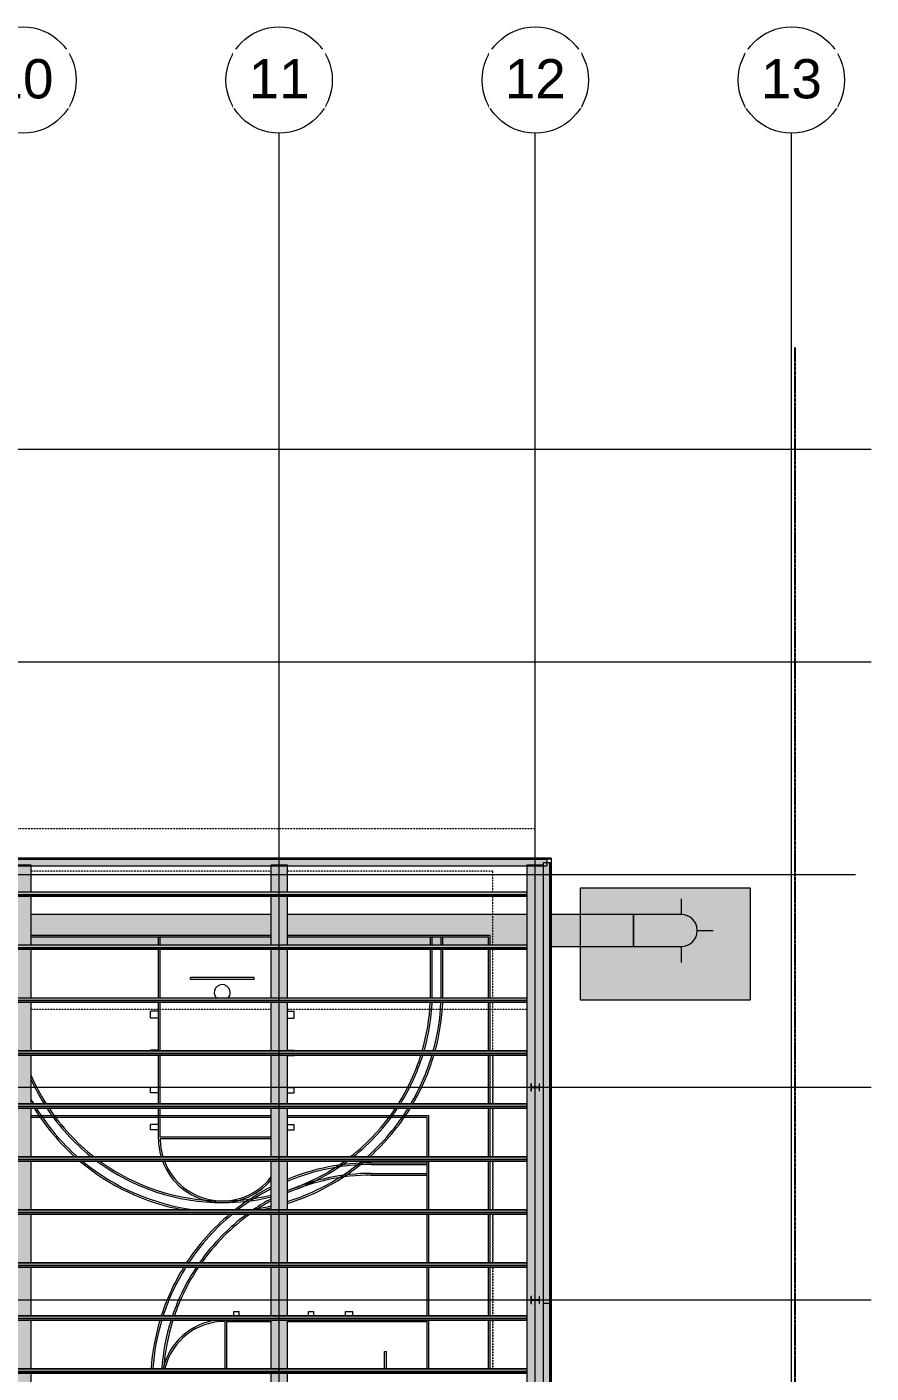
# Model space of a CAD drawing. Header units: inches. Extents: x 22011 to 32682, y -23296 to -20170.
# Drawn here: x 25402 to 26354, y -21712 to -20193 of the extents above; entities that cross this region are included whole.
import ezdxf

# ---------------------------------------------------------------- set-up
doc = ezdxf.new("R2010")
doc.units = ezdxf.units.IN
doc.header["$MEASUREMENT"] = 0
for name, pattern in [('Dash 1_16_', [0.125, 0.0625, -0.0625]), ('Grid Line 1_2_', [0.875, 0.5, -0.125, 0.125, -0.125]), ('Hidden', [0.28125, 0.1875, -0.09375])]:
    doc.linetypes.add(name, pattern=pattern)
for name, color, linetype, lineweight in [('A-DETL', 90, 'Continuous', 9), ('A-PROP-SBCK', 71, 'Hidden', 25), ('A-ROOF', 132, 'Continuous', 9), ('A-WALL', 113, 'Continuous', 9), ('C-TOPO', 7, 'Continuous', 9), ('M-EQPM', 50, 'Continuous', 9), ('M-HVAC-DUCT', 70, 'Continuous', 9), ('M-HVAC-DUCT-ANNO', 70, 'Continuous', 9), ('M-HVAC-DUCT-CNTR', 70, 'Continuous', 9), ('S-BEAM', 12, 'Continuous', 9), ('S-COLS', 52, 'Continuous', 9), ('S-GRID', 1, 'Continuous', 9), ('S-GRID-IDEN', 1, 'Continuous', 9)]:
    doc.layers.add(name, color=color, linetype=linetype, lineweight=lineweight)
doc.styles.add('Arial', font='arial.ttf', dxfattribs={"height": 44.258982})

# ---------------------------------------------------------------- blocks, each defined once
blk = doc.blocks.new('Mechanical Equipment 2 - Mechanical Equipment 1-405507-Roof Plan')
at = {"layer": 'M-EQPM'}
blk.add_hatch(color=256, dxfattribs=at).paths.add_polyline_path([(26097.9, -22314.1), (26218.3, -22314.1), (26218.3, -22188.1), (26026.2, -22188.1), (26026.2, -22314.1), (26031.4, -22314.1)], flags=0)
for p, q in [((26218.3, -22188.1), (26026.2, -22188.1)), ((26026.2, -22188.1), (26026.2, -22314.1)), ((26218.3, -22314.1), (26218.3, -22188.1)), ((26026.2, -22314.1), (26218.3, -22314.1))]:
    blk.add_line(p, q, dxfattribs=at)
blk = doc.blocks.new('Girt_Z - 8_D-559302-Roof Plan')
at = {"layer": 'S-BEAM'}
blk.add_hatch(color=256, dxfattribs=at).paths.add_polyline_path([(25992.4, -22339.1), (25992.5, -22339.1), (25992.4, -22336.9)], flags=0)
blk.add_line((25992.5, -22339.1), (25992.5, -21143.6), dxfattribs=at)
blk = doc.blocks.new('Girt_Z - 10_D-559340-Roof Plan')
at = {"layer": 'S-BEAM'}
for points in [[(25964.9, -21169.7), (25965.9, -21169.7), (25965.9, -21169.2), (22796.4, -21169.2), (22796.4, -21169.7), (25898.4, -21169.7)], [(25964.9, -21172.1), (25965.9, -21172.1), (25965.9, -21169.7), (22796.4, -21169.7), (22796.4, -21172.1), (25898.4, -21172.1)], [(25965.9, -21172.3), (25965.9, -21172.1), (22796.4, -21172.2), (22796.4, -21172.3), (25964.9, -21172.3)], [(25965.9, -21173.8), (25965.9, -21172.3), (22796.4, -21172.3), (22796.4, -21173.8), (25964.9, -21173.8)], [(25964.9, -21174.3), (25965.9, -21174.3), (25965.9, -21173.8), (22796.4, -21173.8), (22796.4, -21174.3), (25898.4, -21174.3)], [(25965.9, -21174.4), (25965.9, -21174.3), (25964.9, -21174.4)]]:
    blk.add_hatch(color=256, dxfattribs=at).paths.add_polyline_path(points, flags=0)
for p, q in [((22796.4, -21169.2), (25965.9, -21169.2)), ((25965.9, -21169.7), (22796.4, -21169.7)), ((22796.4, -21172.3), (25965.9, -21172.3)), ((22796.4, -21173.8), (25965.9, -21173.8)), ((22796.4, -21174.3), (25965.9, -21174.3)), ((22796.4, -21174.4), (25965.9, -21174.4)), ((25965.9, -21169.2), (25965.9, -21169.7)), ((25965.9, -21169.7), (25965.9, -21172.1)), ((25965.9, -21172.1), (25965.9, -21172.3)), ((25965.9, -21172.2), (25965.9, -21173.8)), ((25965.9, -21173.8), (25965.9, -21174.3)), ((25965.9, -21174.3), (25965.9, -21174.4))]:
    blk.add_line(p, q, dxfattribs=at)
blk = doc.blocks.new('Girt_Z - 10_D-V40-Roof Plan')
at = {"layer": 'S-BEAM'}
for points in [[(25964.9, -21229.5), (25965.9, -21229.5), (25965.9, -21229), (22796.4, -21229), (22796.4, -21229.5), (25898.4, -21229.5)], [(25964.9, -21231.9), (25965.9, -21231.9), (25965.9, -21229.5), (22796.4, -21229.5), (22796.4, -21231.9), (25898.4, -21231.9)], [(25965.9, -21232.1), (25965.9, -21231.9), (22796.4, -21232), (22796.4, -21232.1), (25964.9, -21232.1)], [(25965.9, -21233.6), (25965.9, -21232.1), (22796.4, -21232.1), (22796.4, -21233.6), (25964.9, -21233.6)], [(25964.9, -21234.1), (25965.9, -21234.1), (25965.9, -21233.6), (22796.4, -21233.6), (22796.4, -21234.1), (25898.4, -21234.1)], [(25965.9, -21234.2), (25965.9, -21234.1), (25964.9, -21234.2)]]:
    blk.add_hatch(color=256, dxfattribs=at).paths.add_polyline_path(points, flags=0)
for p, q in [((22796.4, -21229), (25965.9, -21229)), ((25965.9, -21229.5), (22796.4, -21229.5)), ((22796.4, -21232.1), (25965.9, -21232.1)), ((22796.4, -21233.6), (25965.9, -21233.6)), ((22796.4, -21234.1), (25965.9, -21234.1)), ((22796.4, -21234.2), (25965.9, -21234.2)), ((25965.9, -21229), (25965.9, -21229.5)), ((25965.9, -21229.5), (25965.9, -21231.9)), ((25965.9, -21231.9), (25965.9, -21232)), ((25965.9, -21232), (25965.9, -21232.1)), ((25965.9, -21232), (25965.9, -21233.6)), ((25965.9, -21233.6), (25965.9, -21234.1)), ((25965.9, -21234.1), (25965.9, -21234.2))]:
    blk.add_line(p, q, dxfattribs=at)
blk = doc.blocks.new('Girt_Z - 10_D-V41-Roof Plan')
at = {"layer": 'S-BEAM'}
for points in [[(25964.9, -21289.3), (25965.9, -21289.3), (25965.9, -21288.8), (22796.4, -21288.8), (22796.4, -21289.3), (25831.9, -21289.3)], [(25964.9, -21291.7), (25965.9, -21291.7), (25965.9, -21289.3), (22796.4, -21289.3), (22796.4, -21291.7), (25831.9, -21291.7)], [(25965.9, -21291.8), (25965.9, -21291.7), (22796.4, -21291.8), (22796.4, -21291.8), (25964.9, -21291.8)], [(25965.9, -21293.4), (25965.9, -21291.8), (22796.4, -21291.8), (22796.4, -21293.4), (25964.9, -21293.4)], [(25964.9, -21293.9), (25965.9, -21293.9), (25965.9, -21293.4), (22796.4, -21293.4), (22796.4, -21293.9), (25831.9, -21293.9)], [(25965.9, -21294), (25965.9, -21293.9), (25964.9, -21294)]]:
    blk.add_hatch(color=256, dxfattribs=at).paths.add_polyline_path(points, flags=0)
for p, q in [((22796.4, -21288.8), (25965.9, -21288.8)), ((25965.9, -21289.3), (22796.4, -21289.3)), ((22796.4, -21291.8), (25965.9, -21291.8)), ((22796.4, -21293.4), (25965.9, -21293.4)), ((22796.4, -21293.9), (25965.9, -21293.9)), ((22796.4, -21294), (25965.9, -21294)), ((25965.9, -21288.8), (25965.9, -21289.3)), ((25965.9, -21289.3), (25965.9, -21291.7)), ((25965.9, -21291.7), (25965.9, -21291.8)), ((25965.9, -21291.8), (25965.9, -21291.8)), ((25965.9, -21291.8), (25965.9, -21291.8)), ((25965.9, -21291.8), (25965.9, -21293.4)), ((25965.9, -21293.4), (25965.9, -21293.9)), ((25965.9, -21293.9), (25965.9, -21294))]:
    blk.add_line(p, q, dxfattribs=at)
blk = doc.blocks.new('Girt_Z - 10_D-V42-Roof Plan')
at = {"layer": 'S-BEAM'}
for points in [[(25964.9, -21349.1), (25965.9, -21349.1), (25965.9, -21348.6), (22796.4, -21348.6), (22796.4, -21349.1), (25831.9, -21349.1)], [(25964.9, -21351.5), (25965.9, -21351.5), (25965.9, -21349.1), (22796.4, -21349.1), (22796.4, -21351.5), (25831.9, -21351.5)], [(25965.9, -21351.6), (25965.9, -21351.5), (22796.4, -21351.6), (22796.4, -21351.6), (25964.9, -21351.6)], [(25965.9, -21353.2), (25965.9, -21351.6), (22796.4, -21351.6), (22796.4, -21353.2), (25964.9, -21353.2)], [(25964.9, -21353.7), (25965.9, -21353.7), (25965.9, -21353.2), (22796.4, -21353.2), (22796.4, -21353.7), (25831.9, -21353.7)], [(25965.9, -21353.8), (25965.9, -21353.7), (25964.9, -21353.8)]]:
    blk.add_hatch(color=256, dxfattribs=at).paths.add_polyline_path(points, flags=0)
for p, q in [((22796.4, -21348.6), (25965.9, -21348.6)), ((25965.9, -21349.1), (22796.4, -21349.1)), ((22796.4, -21351.6), (25965.9, -21351.6)), ((22796.4, -21353.2), (25965.9, -21353.2)), ((22796.4, -21353.7), (25965.9, -21353.7)), ((22796.4, -21353.8), (25965.9, -21353.8)), ((25965.9, -21348.6), (25965.9, -21349.1)), ((25965.9, -21349.1), (25965.9, -21351.5)), ((25965.9, -21351.5), (25965.9, -21351.6)), ((25965.9, -21351.6), (25965.9, -21353.2)), ((25965.9, -21353.2), (25965.9, -21353.7)), ((25965.9, -21353.7), (25965.9, -21353.8))]:
    blk.add_line(p, q, dxfattribs=at)
blk = doc.blocks.new('Girt_Z - 10_D-V43-Roof Plan')
at = {"layer": 'S-BEAM'}
for points in [[(25964.9, -21408.9), (25965.9, -21408.9), (25965.9, -21408.4), (22796.4, -21408.4), (22796.4, -21408.9), (25831.9, -21408.9)], [(25964.9, -21411.3), (25965.9, -21411.3), (25965.9, -21408.9), (22796.4, -21408.9), (22796.4, -21411.3), (25831.9, -21411.3)], [(25965.9, -21411.4), (25965.9, -21411.3), (22796.4, -21411.4), (22796.4, -21411.4), (25964.9, -21411.4)], [(25965.9, -21413), (25965.9, -21411.4), (22796.4, -21411.4), (22796.4, -21413), (25964.9, -21413)], [(25964.9, -21413.5), (25965.9, -21413.5), (25965.9, -21413), (22796.4, -21413), (22796.4, -21413.5), (25831.9, -21413.5)], [(25965.9, -21413.6), (25965.9, -21413.5), (25964.9, -21413.6)]]:
    blk.add_hatch(color=256, dxfattribs=at).paths.add_polyline_path(points, flags=0)
for p, q in [((22796.4, -21408.4), (25965.9, -21408.4)), ((25965.9, -21408.9), (22796.4, -21408.9)), ((22796.4, -21411.4), (25965.9, -21411.4)), ((22796.4, -21413), (25965.9, -21413)), ((22796.4, -21413.5), (25965.9, -21413.5)), ((22796.4, -21413.6), (25965.9, -21413.6)), ((25965.9, -21408.4), (25965.9, -21408.9)), ((25965.9, -21408.9), (25965.9, -21411.3)), ((25965.9, -21411.3), (25965.9, -21411.4)), ((25965.9, -21411.4), (25965.9, -21411.4)), ((25965.9, -21411.4), (25965.9, -21413)), ((25965.9, -21413), (25965.9, -21413.5)), ((25965.9, -21413.5), (25965.9, -21413.6))]:
    blk.add_line(p, q, dxfattribs=at)
blk = doc.blocks.new('Girt_Z - 10_D-V44-Roof Plan')
at = {"layer": 'S-BEAM'}
for points in [[(25964.9, -21468.7), (25965.9, -21468.7), (25965.9, -21468.2), (22796.4, -21468.2), (22796.4, -21468.7), (25831.9, -21468.7)], [(25964.9, -21471.1), (25965.9, -21471.1), (25965.9, -21468.7), (22796.4, -21468.7), (22796.4, -21471.1), (25831.9, -21471.1)], [(25965.9, -21471.2), (25965.9, -21471.1), (22796.4, -21471.1), (22796.4, -21471.2), (25964.9, -21471.2)], [(25965.9, -21472.8), (25965.9, -21471.2), (22796.4, -21471.2), (22796.4, -21472.8), (25964.9, -21472.8)], [(25964.9, -21473.3), (25965.9, -21473.3), (25965.9, -21472.8), (22796.4, -21472.8), (22796.4, -21473.3), (25831.9, -21473.3)], [(25965.9, -21473.4), (25965.9, -21473.3), (25964.9, -21473.4)]]:
    blk.add_hatch(color=256, dxfattribs=at).paths.add_polyline_path(points, flags=0)
for p, q in [((22796.4, -21468.2), (25965.9, -21468.2)), ((25965.9, -21468.7), (22796.4, -21468.7)), ((22796.4, -21471.2), (25965.9, -21471.2)), ((22796.4, -21472.8), (25965.9, -21472.8)), ((22796.4, -21473.3), (25965.9, -21473.3)), ((22796.4, -21473.4), (25965.9, -21473.4)), ((25965.9, -21468.2), (25965.9, -21468.7)), ((25965.9, -21468.7), (25965.9, -21471.1)), ((25965.9, -21471.1), (25965.9, -21471.2)), ((25965.9, -21471.2), (25965.9, -21471.2)), ((25965.9, -21471.2), (25965.9, -21472.8)), ((25965.9, -21472.8), (25965.9, -21473.3)), ((25965.9, -21473.3), (25965.9, -21473.4))]:
    blk.add_line(p, q, dxfattribs=at)
blk = doc.blocks.new('Girt_Z - 10_D-V45-Roof Plan')
at = {"layer": 'S-BEAM'}
for points in [[(25964.9, -21528.5), (25965.9, -21528.5), (25965.9, -21528), (22796.4, -21528), (22796.4, -21528.5), (25831.9, -21528.5)], [(25964.9, -21530.8), (25965.9, -21530.8), (25965.9, -21528.5), (22796.4, -21528.5), (22796.4, -21530.8), (25831.9, -21530.8)], [(25965.9, -21531), (25965.9, -21530.8), (22796.4, -21530.9), (22796.4, -21531), (25964.9, -21531)], [(25965.9, -21532.6), (25965.9, -21531), (22796.4, -21531), (22796.4, -21532.6), (25964.9, -21532.6)], [(25964.9, -21533.1), (25965.9, -21533.1), (25965.9, -21532.6), (22796.4, -21532.6), (22796.4, -21533.1), (25831.9, -21533.1)], [(25965.9, -21533.2), (25965.9, -21533.1), (25964.9, -21533.2)]]:
    blk.add_hatch(color=256, dxfattribs=at).paths.add_polyline_path(points, flags=0)
for p, q in [((22796.4, -21528), (25965.9, -21528)), ((25965.9, -21528.5), (22796.4, -21528.5)), ((22796.4, -21531), (25965.9, -21531)), ((22796.4, -21532.6), (25965.9, -21532.6)), ((22796.4, -21533.1), (25965.9, -21533.1)), ((22796.4, -21533.2), (25965.9, -21533.2)), ((25965.9, -21528), (25965.9, -21528.5)), ((25965.9, -21528.5), (25965.9, -21530.8)), ((25965.9, -21530.8), (25965.9, -21531)), ((25965.9, -21531), (25965.9, -21531)), ((25965.9, -21531), (25965.9, -21532.6)), ((25965.9, -21532.6), (25965.9, -21533.1)), ((25965.9, -21533.1), (25965.9, -21533.2))]:
    blk.add_line(p, q, dxfattribs=at)
blk = doc.blocks.new('Girt_Z - 10_D-V46-Roof Plan')
at = {"layer": 'S-BEAM'}
for points in [[(25964.9, -21588.3), (25965.9, -21588.3), (25965.9, -21587.8), (22796.4, -21587.8), (22796.4, -21588.3), (25831.9, -21588.3)], [(25964.9, -21590.6), (25965.9, -21590.6), (25965.9, -21588.3), (22796.4, -21588.3), (22796.4, -21590.6), (25831.9, -21590.6)], [(25965.9, -21590.8), (25965.9, -21590.6), (22796.4, -21590.7), (22796.4, -21590.8), (25964.9, -21590.8)], [(25965.9, -21592.4), (25965.9, -21590.8), (22796.4, -21590.8), (22796.4, -21592.4), (25964.9, -21592.4)], [(25964.9, -21592.9), (25965.9, -21592.9), (25965.9, -21592.4), (22796.4, -21592.4), (22796.4, -21592.9), (25831.9, -21592.9)], [(25965.9, -21593), (25965.9, -21592.9), (25964.9, -21593)]]:
    blk.add_hatch(color=256, dxfattribs=at).paths.add_polyline_path(points, flags=0)
for p, q in [((22796.4, -21587.8), (25965.9, -21587.8)), ((25965.9, -21588.3), (22796.4, -21588.3)), ((25965.9, -21587.8), (25965.9, -21588.3)), ((25965.9, -21588.3), (25965.9, -21590.6)), ((22796.4, -21590.8), (25965.9, -21590.8)), ((22796.4, -21592.4), (25965.9, -21592.4)), ((22796.4, -21592.9), (25965.9, -21592.9)), ((22796.4, -21593), (25965.9, -21593)), ((25965.9, -21590.6), (25965.9, -21590.8)), ((25965.9, -21590.8), (25965.9, -21592.4)), ((25965.9, -21592.4), (25965.9, -21592.9)), ((25965.9, -21592.9), (25965.9, -21593))]:
    blk.add_line(p, q, dxfattribs=at)
blk = doc.blocks.new('Girt_Z - 10_D-V47-Roof Plan')
at = {"layer": 'S-BEAM'}
for points in [[(25964.9, -21648.1), (25965.9, -21648.1), (25965.9, -21647.5), (22796.4, -21647.5), (22796.4, -21648.1), (25831.9, -21648.1)], [(25964.9, -21650.4), (25965.9, -21650.4), (25965.9, -21648.1), (22796.4, -21648.1), (22796.4, -21650.4), (25831.9, -21650.4)], [(25965.9, -21650.6), (25965.9, -21650.4), (22796.4, -21650.5), (22796.4, -21650.6), (25964.9, -21650.6)], [(25965.9, -21652.2), (25965.9, -21650.6), (22796.4, -21650.6), (22796.4, -21652.2), (25964.9, -21652.2)], [(25964.9, -21652.7), (25965.9, -21652.7), (25965.9, -21652.2), (22796.4, -21652.2), (22796.4, -21652.7), (25831.9, -21652.7)], [(25965.9, -21652.8), (25965.9, -21652.7), (25964.9, -21652.8)]]:
    blk.add_hatch(color=256, dxfattribs=at).paths.add_polyline_path(points, flags=0)
for p, q in [((22796.4, -21647.5), (25965.9, -21647.5)), ((25965.9, -21648.1), (22796.4, -21648.1)), ((25965.9, -21647.5), (25965.9, -21648.1)), ((25965.9, -21648.1), (25965.9, -21650.4)), ((22796.4, -21650.6), (25965.9, -21650.6)), ((22796.4, -21652.2), (25965.9, -21652.2)), ((22796.4, -21652.7), (25965.9, -21652.7)), ((22796.4, -21652.8), (25965.9, -21652.8)), ((25965.9, -21650.4), (25965.9, -21650.5)), ((25965.9, -21650.5), (25965.9, -21650.6)), ((25965.9, -21650.6), (25965.9, -21652.2)), ((25965.9, -21652.2), (25965.9, -21652.7)), ((25965.9, -21652.7), (25965.9, -21652.8))]:
    blk.add_line(p, q, dxfattribs=at)
blk = doc.blocks.new('Girt_Z - 10_D-V48-Roof Plan')
at = {"layer": 'S-BEAM'}
for points in [[(25964.9, -21707.9), (25965.9, -21707.9), (25965.9, -21707.3), (22796.4, -21707.3), (22796.4, -21707.9), (25831.9, -21707.9)], [(25964.9, -21710.2), (25965.9, -21710.2), (25965.9, -21707.9), (22796.4, -21707.9), (22796.4, -21710.2), (25831.9, -21710.2)], [(25965.9, -21710.4), (25965.9, -21710.2), (22796.4, -21710.3), (22796.4, -21710.4), (25964.9, -21710.4)], [(25965.9, -21712), (25965.9, -21710.4), (22796.4, -21710.4), (22796.4, -21712), (25964.9, -21712)], [(25964.9, -21712.5), (25965.9, -21712.5), (25965.9, -21712), (22796.4, -21712), (22796.4, -21712.5), (25831.9, -21712.5)], [(25965.9, -21712.5), (25965.9, -21712.5), (25964.9, -21712.5)]]:
    blk.add_hatch(color=256, dxfattribs=at).paths.add_polyline_path(points, flags=0)
for p, q in [((22796.4, -21707.3), (25965.9, -21707.3)), ((25965.9, -21707.9), (22796.4, -21707.9)), ((25965.9, -21707.3), (25965.9, -21707.9)), ((25965.9, -21707.9), (25965.9, -21710.2)), ((22796.4, -21710.4), (25965.9, -21710.4)), ((22796.4, -21712), (25965.9, -21712)), ((22796.4, -21712.5), (25965.9, -21712.5)), ((25965.9, -21710.2), (25965.9, -21710.3)), ((25965.9, -21710.3), (25965.9, -21710.4)), ((25965.9, -21710.4), (25965.9, -21710.4)), ((25965.9, -21710.4), (25965.9, -21710.4)), ((25965.9, -21710.4), (25965.9, -21712)), ((25965.9, -21712), (25965.9, -21712.5)), ((25965.9, -21712.5), (25965.9, -21712.5))]:
    blk.add_line(p, q, dxfattribs=at)
blk = doc.blocks.new('Family7 - Family7-557686-Roof Plan')
at = {"layer": 'S-BEAM'}
h = blk.add_hatch(color=256, dxfattribs=at)
h.paths.add_polyline_path([(25406.4, -22360.1), (25406.4, -22310.5), (25388.4, -22310.5), (25388.4, -22360.1), (25399.7, -22360.1)], flags=0)
h.paths.add_polyline_path([(25388.4, -22305.3), (25406.4, -22305.3), (25406.4, -22250.7), (25388.4, -22250.7), (25388.4, -22259.4)], flags=0)
h.paths.add_polyline_path([(25406.4, -22245.5), (25406.4, -22190.9), (25388.4, -22190.9), (25388.4, -22245.5)], flags=0)
h.paths.add_polyline_path([(25388.4, -22185.7), (25406.4, -22185.7), (25406.4, -22131.1), (25388.4, -22131.1), (25388.4, -22181.9)], flags=0)
h.paths.add_polyline_path([(25406.4, -22125.9), (25406.4, -22071.3), (25388.4, -22071.3), (25388.4, -22125.9)], flags=0)
h.paths.add_polyline_path([(25388.4, -22066.1), (25406.4, -22066.1), (25406.4, -22011.5), (25388.4, -22011.5)], flags=0)
h.paths.add_polyline_path([(25388.4, -22006.3), (25406.4, -22006.3), (25406.4, -21951.7), (25388.4, -21951.7)], flags=0)
h.paths.add_polyline_path([(25406.4, -21946.5), (25406.4, -21891.9), (25388.4, -21891.9), (25388.4, -21946.5)], flags=0)
h.paths.add_polyline_path([(25388.4, -21886.7), (25406.4, -21886.7), (25406.4, -21832.1), (25388.4, -21832.1), (25388.4, -21872)], flags=0)
h.paths.add_polyline_path([(25388.4, -21826.9), (25406.4, -21826.9), (25406.4, -21772.3), (25388.4, -21772.3), (25388.4, -21794.6)], flags=0)
h.paths.add_polyline_path([(25406.4, -21767.1), (25406.4, -21712.5), (25388.4, -21712.5), (25388.4, -21767.1)], flags=0)
h.paths.add_polyline_path([(25388.4, -21707.3), (25406.4, -21707.3), (25406.4, -21652.8), (25388.4, -21652.8)], flags=0)
h.paths.add_polyline_path([(25406.4, -21647.5), (25406.4, -21593), (25388.4, -21593), (25388.4, -21647.5)], flags=0)
h.paths.add_polyline_path([(25388.4, -21587.8), (25406.4, -21587.8), (25406.4, -21533.2), (25388.4, -21533.2)], flags=0)
h.paths.add_polyline_path([(25388.4, -21528), (25406.4, -21528), (25406.4, -21473.4), (25388.4, -21473.4), (25388.4, -21484.7)], flags=0)
h.paths.add_polyline_path([(25388.4, -21468.2), (25406.4, -21468.2), (25406.4, -21413.6), (25388.4, -21413.6)], flags=0)
h.paths.add_polyline_path([(25388.4, -21408.4), (25406.4, -21408.4), (25406.4, -21353.8), (25388.4, -21353.8), (25388.4, -21407.2)], flags=0)
h.paths.add_polyline_path([(25388.4, -21348.6), (25406.4, -21348.6), (25406.4, -21294), (25388.4, -21294), (25388.4, -21329.8)], flags=0)
h.paths.add_polyline_path([(25388.4, -21288.8), (25406.4, -21288.8), (25406.4, -21234.2), (25388.4, -21234.2), (25388.4, -21252.3)], flags=0)
h.paths.add_polyline_path([(25388.4, -21229), (25406.4, -21229), (25406.4, -21174.4), (25388.4, -21174.4), (25388.4, -21213.6)], flags=0)
h.paths.add_polyline_path([(25388.4, -21169.2), (25406.4, -21169.2), (25406.4, -21139), (25388.4, -21139)], flags=0)
for p, q in [((25388.4, -21169.2), (25388.4, -21139)), ((25388.4, -21139), (25406.4, -21139)), ((25406.4, -21139), (25406.4, -21169.2)), ((25388.4, -21229), (25388.4, -21174.4)), ((25406.4, -21174.4), (25406.4, -21229)), ((25388.4, -21288.8), (25388.4, -21234.2)), ((25406.4, -21234.2), (25406.4, -21288.8)), ((25388.4, -21348.6), (25388.4, -21294)), ((25406.4, -21294), (25406.4, -21348.6)), ((25388.4, -21408.4), (25388.4, -21353.8)), ((25406.4, -21353.8), (25406.4, -21408.4)), ((25388.4, -21468.2), (25388.4, -21413.6)), ((25406.4, -21413.6), (25406.4, -21468.2)), ((25388.4, -21528), (25388.4, -21473.4)), ((25406.4, -21473.4), (25406.4, -21528)), ((25388.4, -21587.8), (25388.4, -21533.2)), ((25406.4, -21533.2), (25406.4, -21587.8)), ((25388.4, -21647.5), (25388.4, -21593)), ((25406.4, -21593), (25406.4, -21647.5)), ((25388.4, -21707.3), (25388.4, -21652.8)), ((25406.4, -21652.8), (25406.4, -21707.3)), ((25388.4, -21767.1), (25388.4, -21712.5)), ((25406.4, -21712.5), (25406.4, -21767.1)), ((25388.4, -21826.9), (25388.4, -21772.3)), ((25406.4, -21772.3), (25406.4, -21826.9)), ((25388.4, -21886.7), (25388.4, -21832.1)), ((25406.4, -21832.1), (25406.4, -21886.7)), ((25388.4, -21946.5), (25388.4, -21891.9)), ((25406.4, -21891.9), (25406.4, -21946.5)), ((25388.4, -22006.3), (25388.4, -21951.7)), ((25406.4, -21951.7), (25406.4, -22006.3)), ((25388.4, -22066.1), (25388.4, -22011.5)), ((25406.4, -22011.5), (25406.4, -22066.1)), ((25388.4, -22125.9), (25388.4, -22071.3)), ((25406.4, -22071.3), (25406.4, -22125.9)), ((25388.4, -22185.7), (25388.4, -22131.1)), ((25406.4, -22131.1), (25406.4, -22185.7)), ((25388.4, -22245.5), (25388.4, -22190.9)), ((25406.4, -22190.9), (25406.4, -22245.5)), ((25388.4, -22305.3), (25388.4, -22250.7)), ((25406.4, -22250.7), (25406.4, -22305.3)), ((25388.4, -22360.1), (25388.4, -22310.5)), ((25406.4, -22310.5), (25406.4, -22360.1)), ((25388.4, -22360.1), (25406.4, -22360.1))]:
    blk.add_line(p, q, dxfattribs=at)
blk = doc.blocks.new('Family7 - Family7-557687-Roof Plan')
at = {"layer": 'S-BEAM'}
h = blk.add_hatch(color=256, dxfattribs=at)
h.paths.add_polyline_path([(25984.4, -22360.1), (25984.4, -21139), (25966.4, -21139), (25966.4, -22360.1), (25981.6, -22360.1)], flags=0)
h.paths.add_polyline_path([(25980.3, -22114), (25979.8, -22114), (25979.7, -22110.5), (25979.5, -22110.3), (25979.1, -22110.2), (25971.3, -22110.3), (25971.1, -22110.5), (25971, -22110.9), (25971, -22114), (25970.5, -22114), (25970.5, -22106.1), (25971, -22106.1), (25971.1, -22109.6), (25971.3, -22109.8), (25971.6, -22109.9), (25979.5, -22109.8), (25979.7, -22109.6), (25979.8, -22109.2), (25979.8, -22106.1), (25980.3, -22106.1), (25980.3, -22110.9)], flags=0)
h.paths.add_polyline_path([(25971, -21874), (25970.5, -21874), (25970.5, -21866.1), (25971, -21866.1), (25971.1, -21869.6), (25971.3, -21869.8), (25971.6, -21869.9), (25979.5, -21869.8), (25979.7, -21869.6), (25979.8, -21869.2), (25979.8, -21866.1), (25980.3, -21866.1), (25980.3, -21874), (25979.8, -21874), (25979.7, -21870.5), (25979.5, -21870.3), (25979.1, -21870.2), (25971.3, -21870.3), (25971.1, -21870.5), (25971, -21870.9), (25971, -21872)], flags=0)
h.paths.add_polyline_path([(25971, -21634), (25970.5, -21634), (25970.5, -21626.1), (25971, -21626.1), (25971.1, -21629.6), (25971.3, -21629.8), (25971.6, -21629.9), (25979.5, -21629.8), (25979.7, -21629.6), (25979.8, -21629.2), (25979.8, -21626.1), (25980.3, -21626.1), (25980.3, -21634), (25979.8, -21634), (25979.7, -21630.5), (25979.5, -21630.3), (25979.1, -21630.2), (25971.3, -21630.3), (25971.1, -21630.5), (25971, -21630.9)], flags=0)
h.paths.add_polyline_path([(25980.3, -21394), (25979.8, -21394), (25979.7, -21390.5), (25979.5, -21390.3), (25979.1, -21390.2), (25971.3, -21390.3), (25971.1, -21390.5), (25971, -21390.9), (25971, -21394), (25970.5, -21394), (25970.5, -21386.1), (25971, -21386.1), (25971.1, -21389.6), (25971.3, -21389.8), (25971.6, -21389.9), (25979.5, -21389.8), (25979.7, -21389.6), (25979.8, -21389.2), (25979.8, -21386.1), (25980.3, -21386.1), (25980.3, -21390.9)], flags=0)
for p, q in [((25966.4, -22360.1), (25966.4, -21139)), ((25966.4, -21139), (25984.4, -21139)), ((25984.4, -21139), (25984.4, -22313.6)), ((25966.4, -22360.1), (25984.4, -22360.1))]:
    blk.add_line(p, q, dxfattribs=at)
blk = doc.blocks.new('Girt_Z - 8_D-559299-Roof Plan')
at = {"layer": 'S-BEAM'}
for points in [[(25984.4, -22364.1), (25984.6, -22364.1), (25984.5, -21634), (25984.4, -21634), (25984.4, -22364.1)], [(25991.7, -22364.1), (25991.7, -21634), (25984.6, -21634), (25984.6, -22364.1)], [(25992.4, -22364.1), (25992.3, -21634), (25991.8, -21634), (25991.8, -22364.1)], [(25991.7, -22364.1), (25991.8, -22364.1), (25991.7, -22356.2)]]:
    blk.add_hatch(color=256, dxfattribs=at).paths.add_polyline_path(points, flags=0)
for p, q in [((25991.7, -22364.1), (25991.7, -21634)), ((25991.8, -22364.1), (25991.8, -21634)), ((25992.4, -22364.1), (25992.4, -21634)), ((25984.4, -22308.5), (25984.4, -22364.1)), ((25984.6, -22364.1), (25984.4, -22364.1)), ((25991.7, -22364.1), (25984.6, -22364.1)), ((25991.8, -22364.1), (25991.7, -22364.1)), ((25992.4, -22364.1), (25991.8, -22364.1))]:
    blk.add_line(p, q, dxfattribs=at)
blk = doc.blocks.new('Girt_Z - 8_D-559303-Roof Plan')
at = {"layer": 'S-BEAM'}
for points in [[(25988.4, -21132.6), (25988.4, -21132.1), (22792, -21132.1), (22792, -21132.6), (25981.6, -21132.6)], [(25988.4, -21139.9), (25988.4, -21132.7), (22792, -21132.7), (22792, -21139.9), (23076.4, -21139.9), (23076.4, -21139), (23094.4, -21139), (23094.4, -21139.9), (23365.4, -21139.9), (23365.4, -21139), (23383.4, -21139), (23383.4, -21139.9), (23654.4, -21139.9), (23654.4, -21139), (23672.4, -21139), (23672.4, -21139.9), (23943.4, -21139.9), (23943.4, -21139), (23961.4, -21139), (23961.4, -21139.9), (24232.4, -21139.9), (24232.4, -21139), (24250.4, -21139), (24250.4, -21139.9), (24521.4, -21139.9), (24521.4, -21139), (24539.4, -21139), (24539.4, -21139.9), (24810.4, -21139.9), (24810.4, -21139), (24828.4, -21139), (24828.4, -21139.9), (25099.4, -21139.9), (25099.4, -21139), (25117.4, -21139), (25117.4, -21139.9), (25388.4, -21139.9), (25388.4, -21139), (25406.4, -21139), (25406.4, -21139.9), (25677.4, -21139.9), (25677.4, -21139), (25695.4, -21139), (25695.4, -21139.9), (25966.4, -21139.9), (25966.4, -21139), (25984.4, -21139), (25984.4, -21139.9)], [(25988.4, -21132.7), (25988.4, -21132.6), (25981.6, -21132.7)]]:
    blk.add_hatch(color=256, dxfattribs=at).paths.add_polyline_path(points, flags=0)
h = blk.add_hatch(color=256, dxfattribs=at)
h.paths.add_polyline_path([(25964.9, -21140.1), (25966.4, -21140), (25966.4, -21139.9), (25695.4, -21140), (25695.4, -21140.1), (25898.4, -21140.1)], flags=0)
h.paths.add_polyline_path([(25632.4, -21140.1), (25677.4, -21140), (25677.4, -21139.9), (25406.4, -21140), (25406.4, -21140.1), (25565.9, -21140.1)], flags=0)
h.paths.add_polyline_path([(25388.4, -21140.1), (25388.4, -21139.9), (25117.4, -21140), (25117.4, -21140.1), (25366.4, -21140.1)], flags=0)
h.paths.add_polyline_path([(25099.4, -21140.1), (25099.4, -21139.9), (24828.4, -21140), (24828.4, -21140.1), (25034, -21140.1)], flags=0)
h.paths.add_polyline_path([(24810.4, -21140.1), (24810.4, -21139.9), (24539.4, -21140), (24539.4, -21140.1), (24768, -21140.1)], flags=0)
h.paths.add_polyline_path([(24521.4, -21140.1), (24521.4, -21139.9), (24250.4, -21140), (24250.4, -21140.1), (24502, -21140.1)], flags=0)
h.paths.add_polyline_path([(24232.4, -21140.1), (24232.4, -21139.9), (23961.4, -21140), (23961.4, -21140.1), (24169.5, -21140.1)], flags=0)
h.paths.add_polyline_path([(23943.4, -21140.1), (23943.4, -21139.9), (23672.4, -21140), (23672.4, -21140.1), (23903.5, -21140.1)], flags=0)
h.paths.add_polyline_path([(25984.4, -21140.1), (25984.6, -21139.9), (25984.4, -21140), (25984.4, -21140)], flags=0)
h.paths.add_polyline_path([(23654.4, -21140.1), (23654.4, -21139.9), (23383.4, -21140), (23383.4, -21140.1), (23637.5, -21140.1)], flags=0)
h.paths.add_polyline_path([(23365.4, -21140.1), (23365.4, -21139.9), (23094.4, -21140), (23094.4, -21140.1), (23305, -21140.1)], flags=0)
h.paths.add_polyline_path([(23076.4, -21140.1), (23076.4, -21139.9), (22792, -21140), (22792, -21140.1), (23039, -21140.1)], flags=0)
for p, q in [((25988.4, -21132.1), (22792, -21132.1)), ((25988.4, -21132.6), (22792, -21132.6)), ((25988.4, -21132.7), (22792, -21132.7)), ((25988.4, -21132.1), (25988.4, -21132.6)), ((25988.4, -21132.6), (25988.4, -21132.7)), ((25988.4, -21132.7), (25988.4, -21139.9)), ((25406.4, -21140.1), (25677.4, -21140.1)), ((25695.4, -21140.1), (25966.4, -21140.1)), ((25984.4, -21140.1), (25988.4, -21140.1))]:
    blk.add_line(p, q, dxfattribs=at)
blk = doc.blocks.new('Round Elbow - 1_5 D-V68-Roof Plan')
at = {"layer": 'M-HVAC-DUCT'}
for points in [[(22872.7, -21104.4), (22890.7, -21104.4), (22890.7, -21032.4), (22887.7, -21032.7), (22885.2, -21033.3), (22882.6, -21034.3), (22879.8, -21036.1), (22878, -21037.7), (22876.2, -21039.8), (22874.4, -21042.8), (22873.6, -21044.8), (22872.9, -21048), (22872.7, -21051.3), (22872.7, -21099.4)], [(22906, -21104.4), (22908.7, -21104.4), (22908.6, -21049.2), (22908.4, -21047.2), (22907.8, -21044.7), (22906.6, -21041.8), (22904.8, -21039.3), (22903.3, -21037.5), (22900.8, -21035.5), (22898.9, -21034.3), (22896.3, -21033.3), (22893.6, -21032.6), (22890.7, -21032.4), (22890.7, -21104.4), (22905.3, -21104.4)]]:
    blk.add_hatch(color=256, dxfattribs=at).paths.add_polyline_path(points, flags=0)
for p, q in [((22890.7, -21104.4), (22872.7, -21104.4)), ((22908.7, -21104.4), (22890.7, -21104.4))]:
    blk.add_line(p, q, dxfattribs=at)
at = {"layer": 'M-HVAC-DUCT', "flags": 128}
for points in [[(22872.7, -21050.4), (22872.7, -21050.4), (22872.7, -21050.6), (22872.7, -21050.8), (22872.7, -21051.1), (22872.7, -21051.5), (22872.7, -21051.9), (22872.7, -21052.5), (22872.7, -21053.1), (22872.7, -21053.8), (22872.7, -21054.6), (22872.7, -21055.5), (22872.7, -21056.5), (22872.7, -21057.5), (22872.7, -21058.6), (22872.7, -21059.8), (22872.7, -21061.1), (22872.7, -21062.4), (22872.7, -21063.8), (22872.7, -21065.2), (22872.7, -21066.8), (22872.7, -21068.3), (22872.7, -21070), (22872.7, -21071.7), (22872.7, -21073.4), (22872.7, -21075.2), (22872.7, -21077), (22872.7, -21078.9), (22872.7, -21080.9), (22872.7, -21082.8), (22872.7, -21084.8), (22872.7, -21086.8), (22872.7, -21088.9), (22872.7, -21091), (22872.7, -21093.1), (22872.7, -21095.2), (22872.7, -21097.3), (22872.7, -21099.5), (22872.7, -21101.6), (22872.7, -21103.8), (22872.7, -21104.4)], [(22908.7, -21104.4), (22908.7, -21102.2), (22908.7, -21100.1), (22908.7, -21097.9), (22908.7, -21095.8), (22908.7, -21093.7), (22908.7, -21091.5), (22908.7, -21089.5), (22908.7, -21087.4), (22908.7, -21085.4), (22908.7, -21083.4), (22908.7, -21081.4), (22908.7, -21079.4), (22908.7, -21077.5), (22908.7, -21075.7), (22908.7, -21073.9), (22908.7, -21072.1), (22908.7, -21070.4), (22908.7, -21068.8), (22908.7, -21067.2), (22908.7, -21065.6), (22908.7, -21064.2), (22908.7, -21062.8), (22908.7, -21061.4), (22908.7, -21060.1), (22908.7, -21058.9), (22908.7, -21057.8), (22908.7, -21056.8), (22908.7, -21055.8), (22908.7, -21054.9), (22908.7, -21054.1), (22908.7, -21053.3), (22908.7, -21052.6), (22908.7, -21052.1), (22908.7, -21051.6), (22908.7, -21051.2), (22908.7, -21050.8), (22908.7, -21050.6), (22908.7, -21050.5), (22908.7, -21050.4), (22908.7, -21050.4)]]:
    blk.add_lwpolyline(points, dxfattribs=at)
at = {"layer": 'M-HVAC-DUCT'}
for start, end in [(90, 180), (0, 90), (180, 180.3545), (359.6454, 0)]:
    blk.add_arc((22890.7, -21050.4), 18, start, end, dxfattribs=at)
blk = doc.blocks.new('Girt_Z - 8_D-559305-Roof Plan')
at = {"layer": 'S-BEAM'}
for points in [[(25984.4, -21634), (25984.6, -21634), (25984.5, -21140), (25984.4, -21140.1), (25984.4, -21630)], [(25991.7, -21634), (25991.7, -21136.1), (25984.6, -21136.1), (25984.6, -21634)], [(25992.4, -21634), (25992.4, -21136.1), (25991.8, -21136.1), (25991.8, -21634)]]:
    blk.add_hatch(color=256, dxfattribs=at).paths.add_polyline_path(points, flags=0)
for p, q in [((25984.4, -21136.1), (25984.4, -21139)), ((25984.6, -21136.1), (25991.7, -21136.1)), ((25991.7, -21136.1), (25991.8, -21136.1)), ((25991.7, -21634), (25991.7, -21136.1)), ((25991.8, -21136.1), (25992.4, -21136.1)), ((25991.8, -21634), (25991.8, -21136.1)), ((25992.4, -21634), (25992.4, -21136.1)), ((25984.6, -21634), (25984.4, -21634)), ((25991.7, -21634), (25984.6, -21634)), ((25991.8, -21634), (25991.7, -21634)), ((25992.4, -21634), (25991.8, -21634))]:
    blk.add_line(p, q, dxfattribs=at)
blk = doc.blocks.new('Grid - Grid Head - Circle-14747-Roof Plan')
at = {"layer": 'S-GRID-IDEN'}
blk.add_circle((0, 0), 0.25, dxfattribs=at)

msp = doc.modelspace()

# ---------------------------------------------------------------- hatches: boundary and pattern name
at = {"layer": 'A-WALL', "transparency": 33554611}
msp.add_hatch(color=256, dxfattribs=at).paths.add_polyline_path([(25993.2, -21132.1), (25993.2, -21131.3), (22783.5, -21131.3), (22783.5, -21132.1), (25992.4, -21132.1)], flags=0)
at = {"layer": 'M-HVAC-DUCT'}
h = msp.add_hatch(color=256, dxfattribs=at)
h.paths.add_polyline_path([(24616.2, -21213.1), (24810.4, -21213.1), (24810.4, -21195.1), (24616.2, -21195.1), (24616.2, -21210.2)], flags=0)
h.paths.add_polyline_path([(25299.9, -21213.1), (25388.4, -21213.1), (25388.4, -21195.1), (25117.4, -21195.1), (25117.4, -21213.1), (25233.5, -21213.1)], flags=0)
h.paths.add_polyline_path([(25406.4, -21213.1), (25677.4, -21213.1), (25677.4, -21195.1), (25406.4, -21195.1), (25406.4, -21211.5)], flags=0)
h.paths.add_polyline_path([(24828.4, -21213.1), (25099.4, -21213.1), (25099.4, -21195.1), (24828.4, -21195.1), (24828.4, -21212.6)], flags=0)
h.paths.add_polyline_path([(25695.4, -21213.1), (25966.4, -21213.1), (25966.4, -21195.1), (25695.4, -21195.1), (25695.4, -21211)], flags=0)
h.paths.add_polyline_path([(25992.4, -21213.1), (25993.2, -21213.1), (25993.2, -21195.1), (25992.4, -21195.1), (25992.4, -21210.4)], flags=0)
for points in [[(25993.2, -21213.1), (26086.2, -21213.1), (26086.2, -21195.1), (25993.2, -21195.1), (25993.2, -21210.4)], [(26031.4, -21231.1), (26086.2, -21231.1), (26086.2, -21213.1), (25993.2, -21213.1), (25993.2, -21231.1), (25998.2, -21231.1)]]:
    msp.add_hatch(color=256, dxfattribs=at).paths.add_polyline_path(points, flags=0)
h = msp.add_hatch(color=256, dxfattribs=at)
h.paths.add_polyline_path([(25966.4, -21231.1), (25966.4, -21213.1), (25695.4, -21213.1), (25695.4, -21229), (25965.9, -21229.1), (25965.9, -21231.1)], flags=0)
h.paths.add_polyline_path([(25992.4, -21231.1), (25993.2, -21231.1), (25993.2, -21213.1), (25992.4, -21213.1), (25992.4, -21230.8)], flags=0)
h.paths.add_polyline_path([(24635, -21229), (24810.4, -21228.9), (24810.4, -21213.1), (24616.2, -21213.1), (24616.2, -21229)], flags=0)
h.paths.add_polyline_path([(25117.4, -21229), (25388.4, -21229), (25388.4, -21213.1), (25117.4, -21213.1), (25117.4, -21228.6)], flags=0)
h.paths.add_polyline_path([(24901, -21229), (25099.4, -21229), (25099.4, -21213.1), (24828.4, -21213.1), (24828.4, -21229), (24834.5, -21229)], flags=0)
h.paths.add_polyline_path([(25499.4, -21229), (25677.4, -21229), (25677.4, -21213.1), (25406.4, -21213.1), (25406.4, -21229), (25432.9, -21229)], flags=0)
at = {"layer": 'M-HVAC-DUCT-ANNO'}
h = msp.add_hatch(color=256, dxfattribs=at)
h.paths.add_polyline_path([(26141.7, -21231), (26141.2, -21231), (26141.2, -21231)], flags=0)
h.paths.add_polyline_path([(26158, -21210.2), (26157.9, -21210), (26158, -21210.1)], flags=0)
h.paths.add_polyline_path([(26157.3, -21207.3), (26157, -21206.6), (26157.2, -21207.3)], flags=0)
h.paths.add_polyline_path([(26156.1, -21204.7), (26155.8, -21204.1), (26155.9, -21204.3)], flags=0)
h.paths.add_polyline_path([(26154.6, -21202.2), (26154.1, -21201.6), (26154.5, -21202.2)], flags=0)
h.paths.add_polyline_path([(26152.6, -21200.1), (26152.1, -21199.6), (26152.6, -21200)], flags=0)
h.paths.add_polyline_path([(26150.4, -21198.2), (26149.5, -21197.7), (26150.2, -21198.1)], flags=0)
h.paths.add_polyline_path([(26147.9, -21196.8), (26146.9, -21196.4), (26147.8, -21196.8)], flags=0)
h.paths.add_polyline_path([(26145.2, -21195.8), (26144, -21195.5), (26145.1, -21195.8)], flags=0)
h.paths.add_polyline_path([(26142.4, -21195.2), (26141.7, -21195.1), (26142.3, -21195.2)], flags=0)
at = {"layer": 'S-COLS'}
for points in [[(25980.3, -21394), (25980.3, -21386.1), (25979.8, -21386.1), (25979.7, -21389.6), (25979.5, -21389.8), (25979.1, -21389.9), (25971.3, -21389.8), (25971.1, -21389.6), (25971, -21389.2), (25971, -21386.1), (25970.5, -21386.1), (25970.5, -21394), (25971, -21394), (25971.1, -21390.5), (25971.3, -21390.3), (25971.6, -21390.2), (25979.5, -21390.3), (25979.7, -21390.5), (25979.8, -21390.9), (25979.8, -21394)], [(25979.8, -21634), (25980.3, -21634), (25980.3, -21626.1), (25979.8, -21626.1), (25979.7, -21629.6), (25979.5, -21629.8), (25979.1, -21629.9), (25971.3, -21629.8), (25971.1, -21629.6), (25971, -21629.2), (25971, -21626.1), (25970.5, -21626.1), (25970.5, -21634), (25971, -21634), (25971.1, -21630.5), (25971.3, -21630.3), (25971.6, -21630.2), (25979.5, -21630.3), (25979.7, -21630.5), (25979.8, -21630.9)]]:
    msp.add_hatch(color=256, dxfattribs=at).paths.add_polyline_path(points, flags=0)

# ---------------------------------------------------------------- linework, layer by layer
at = {"layer": 'A-DETL', "linetype": 'Dash 1_16_'}
for p, q in [((25975.4, -21098.1), (24603.4, -21098.1)), ((25975.4, -21132.1), (25975.4, -21098.1)), ((25677.4, -21146.1), (25406.4, -21146.1)), ((25927.4, -21146.1), (25695.4, -21146.1)), ((25927.4, -21169.2), (25927.4, -21146.1)), ((25927.4, -21229), (25927.4, -21174.4)), ((25927.4, -21288.8), (25927.4, -21234.2)), ((25927.4, -21348.6), (25927.4, -21294)), ((25677.4, -21302.1), (25406.4, -21302.1)), ((25966.4, -21302.1), (25695.4, -21302.1)), ((25927.4, -21408.4), (25927.4, -21353.8)), ((25927.4, -21353.8), (25927.4, -21408.4)), ((25927.4, -21468.2), (25927.4, -21413.6)), ((25927.4, -21413.6), (25927.4, -21468.2)), ((25927.4, -21528), (25927.4, -21473.4)), ((25927.4, -21473.4), (25927.4, -21528)), ((25927.4, -21587.8), (25927.4, -21533.2)), ((25927.4, -21533.2), (25927.4, -21587.8)), ((25927.4, -21647.5), (25927.4, -21593)), ((25927.4, -21593), (25927.4, -21647.5)), ((25927.4, -21707.3), (25927.4, -21652.8)), ((25927.4, -21652.8), (25927.4, -21707.3))]:
    msp.add_line(p, q, dxfattribs=at)
at = {"layer": 'A-DETL'}
for p, q in [((25406.4, -21218.1), (25677.4, -21218.1)), ((25406.4, -21220.1), (25677.4, -21220.1)), ((25550.2, -21229), (25550.2, -21220.1)), ((25552.2, -21229), (25552.2, -21220.1)), ((25695.4, -21218.1), (25924.2, -21218.1)), ((25695.4, -21220.1), (25922.2, -21220.1)), ((25857.2, -21229), (25857.2, -21220.1)), ((25859.2, -21229), (25859.2, -21220.1)), ((25869.2, -21229), (25869.2, -21220.1)), ((25871.2, -21229), (25871.2, -21220.1)), ((25922.2, -21220.1), (25922.2, -21229)), ((25924.2, -21218.1), (25924.2, -21229)), ((25550.2, -21288.8), (25550.2, -21234.2)), ((25552.2, -21288.8), (25552.2, -21234.2)), ((25857.2, -21283.1), (25857.2, -21234.2)), ((25859.2, -21283.1), (25859.2, -21234.2)), ((25869.2, -21283.1), (25869.2, -21234.2)), ((25871.2, -21283.1), (25871.2, -21234.2)), ((25922.2, -21234.2), (25922.2, -21288.8)), ((25924.2, -21234.2), (25924.2, -21288.8)), ((25658.2, -21266.1), (25586.2, -21266.1)), ((25586.2, -21268.1), (25586.2, -21266.1)), ((25658.2, -21268.1), (25586.2, -21268.1)), ((25658.2, -21268.1), (25658.2, -21266.1)), ((25550.2, -21348.6), (25550.2, -21294)), ((25552.2, -21348.6), (25552.2, -21294)), ((25922.2, -21294), (25922.2, -21348.6)), ((25924.2, -21294), (25924.2, -21348.6)), ((25550.2, -21304.1), (25541.2, -21304.1)), ((25541.2, -21312.1), (25541.2, -21304.1)), ((25550.2, -21312.1), (25541.2, -21312.1)), ((25695.4, -21304.1), (25703.2, -21304.1)), ((25695.4, -21312.1), (25703.2, -21312.1)), ((25703.2, -21312.1), (25703.2, -21304.1)), ((25550.2, -21348.1), (25541.2, -21348.1)), ((25541.2, -21348.6), (25541.2, -21348.1)), ((25541.2, -21354.1), (25541.2, -21353.8)), ((25550.2, -21354.1), (25541.2, -21354.1)), ((25550.2, -21408.4), (25550.2, -21353.8)), ((25552.2, -21408.4), (25552.2, -21353.8)), ((25695.4, -21348.1), (25703.2, -21348.1)), ((25695.4, -21354.1), (25703.2, -21354.1)), ((25703.2, -21348.6), (25703.2, -21348.1)), ((25703.2, -21354.1), (25703.2, -21353.8)), ((25922.2, -21353.8), (25922.2, -21408.4)), ((25924.2, -21353.8), (25924.2, -21408.4)), ((25550.2, -21390.1), (25541.2, -21390.1)), ((25541.2, -21396.1), (25541.2, -21390.1)), ((25695.4, -21390.1), (25703.2, -21390.1)), ((25703.2, -21396.1), (25703.2, -21390.1)), ((25550.2, -21396.1), (25541.2, -21396.1)), ((25695.4, -21396.1), (25703.2, -21396.1)), ((25550.2, -21448.1), (25550.2, -21413.6)), ((25552.2, -21446.1), (25552.2, -21413.6)), ((25922.2, -21413.6), (25922.2, -21468.2)), ((25924.2, -21413.6), (25924.2, -21468.2)), ((25677.4, -21422.1), (25406.4, -21422.1)), ((25677.4, -21424.1), (25406.4, -21424.1)), ((25550.2, -21432.1), (25541.2, -21432.1)), ((25541.2, -21438.1), (25541.2, -21432.1)), ((25855.4, -21422.1), (25695.4, -21422.1)), ((25853.4, -21424.1), (25695.4, -21424.1)), ((25695.4, -21432.1), (25703.2, -21432.1)), ((25703.2, -21438.1), (25703.2, -21432.1)), ((25853.4, -21468.2), (25853.4, -21424.1)), ((25855.4, -21468.2), (25855.4, -21422.1)), ((25550.2, -21438.1), (25541.2, -21438.1)), ((25677.4, -21446.1), (25552.2, -21446.1)), ((25677.4, -21448.1), (25552.2, -21448.1)), ((25695.4, -21438.1), (25703.2, -21438.1)), ((25790.4, -21475.1), (25853.4, -21475.1)), ((25790.4, -21477.1), (25853.4, -21477.1)), ((25853.4, -21528), (25853.4, -21473.4)), ((25855.4, -21528), (25855.4, -21473.4)), ((25922.2, -21473.4), (25922.2, -21528)), ((25924.2, -21473.4), (25924.2, -21528)), ((25790.4, -21487.1), (25853.4, -21487.1)), ((25790.4, -21489.1), (25853.4, -21489.1)), ((25853.4, -21587.8), (25853.4, -21533.2)), ((25855.4, -21587.8), (25855.4, -21533.2)), ((25922.2, -21533.2), (25922.2, -21587.8)), ((25924.2, -21533.2), (25924.2, -21587.8)), ((25853.4, -21647.5), (25853.4, -21593)), ((25855.4, -21647.5), (25855.4, -21593)), ((25922.2, -21593), (25922.2, -21647.5)), ((25924.2, -21593), (25924.2, -21647.5)), ((25635.4, -21643.1), (25641.4, -21643.1)), ((25635.4, -21647.5), (25635.4, -21643.1)), ((25641.4, -21647.5), (25641.4, -21643.1)), ((25719.4, -21643.1), (25725.4, -21643.1)), ((25719.4, -21647.5), (25719.4, -21643.1)), ((25725.4, -21647.5), (25725.4, -21643.1)), ((25761.4, -21643.1), (25769.4, -21643.1)), ((25761.4, -21647.5), (25761.4, -21643.1)), ((25769.4, -21647.5), (25769.4, -21643.1)), ((25625.4, -21707.3), (25625.4, -21654.1)), ((25627.4, -21707.3), (25627.4, -21654.1)), ((25627.4, -21654.1), (25677.4, -21654.1)), ((25695.4, -21654.1), (25853.4, -21654.1)), ((25853.4, -21707.3), (25853.4, -21652.8)), ((25855.4, -21707.3), (25855.4, -21652.8)), ((25922.2, -21652.8), (25922.2, -21707.3)), ((25924.2, -21652.8), (25924.2, -21707.3)), ((25805.4, -21707.3), (25805.4, -21688.1)), ((25805.4, -21688.1), (25807.4, -21688.1)), ((25807.4, -21707.3), (25807.4, -21688.1))]:
    msp.add_line(p, q, dxfattribs=at)
for centre, radius, start, end in [((25622.2, -21283.1), 9, 0, 220.2715), ((25622.2, -21283.1), 9, 319.5507, 0), ((25622.2, -21283.1), 235, 358.6, 0), ((25622.2, -21283.1), 237, 358.6118, 0), ((25622.2, -21283.1), 247, 358.668, 0), ((25622.2, -21283.1), 249, 358.6787, 0), ((25622.2, -21283.1), 235, 343.7947, 357.3286), ((25622.2, -21283.1), 237, 343.9354, 357.3512), ((25622.2, -21283.1), 247, 344.6047, 357.4584), ((25622.2, -21283.1), 249, 344.7322, 357.4788), ((25622.2, -21283.1), 235, 327.7539, 342.4693), ((25622.2, -21283.1), 237, 328.0541, 342.6212), ((25622.2, -21283.1), 247, 329.4823, 343.3438), ((25622.2, -21283.1), 249, 329.7542, 343.4813), ((25622.2, -21283.1), 235, 203.3006, 212.2461), ((25622.2, -21283.1), 237, 204.3778, 211.9459), ((25622.2, -21283.1), 247, 209.079, 210.5177), ((25622.2, -21283.1), 249, 209.8646, 210.2458), ((25622.2, -21283.1), 249, 211.6413, 228.0517), ((25622.2, -21283.1), 247, 211.9245, 228.5856), ((25622.2, -21283.1), 237, 213.4262, 231.3897), ((25622.2, -21283.1), 235, 213.7563, 231.9792), ((25622.2, -21283.1), 235, 308.0208, 326.2437), ((25622.2, -21283.1), 237, 308.6103, 326.5738), ((25622.2, -21283.1), 247, 311.4144, 328.0755), ((25622.2, -21283.1), 249, 311.9483, 328.3587), ((25622.2, -21448.1), 72, 180, 196.2373), ((25622.2, -21448.1), 70, 180, 196.7216), ((25622.2, -21283.1), 249, 229.9067, 259.7443), ((25622.2, -21283.1), 247, 230.4555, 262.919), ((25622.2, -21283.1), 237, 233.477, 270), ((25622.2, -21283.1), 235, 234.1511, 270), ((25622.2, -21448.1), 72, 200.6512, 320.2622), ((25622.2, -21448.1), 70, 201.2737, 322.2214), ((25790.4, -21724.1), 249, 90, 112.4434), ((25790.4, -21724.1), 247, 90, 112.6334), ((25622.2, -21283.1), 247, 287.2577, 309.5445), ((25622.2, -21283.1), 249, 287.1153, 310.0933), ((25622.2, -21283.1), 235, 288.1629, 305.8489), ((25622.2, -21283.1), 237, 288.0057, 306.523), ((25790.4, -21724.1), 237, 90, 113.6318), ((25790.4, -21724.1), 235, 90, 113.8475), ((25622.2, -21283.1), 235, 270, 283.5956), ((25790.4, -21724.1), 249, 117.0092, 128.0382), ((25790.4, -21724.1), 247, 117.2436, 127.4253), ((25622.2, -21283.1), 237, 270, 283.4795), ((25622.2, -21283.1), 247, 277.081, 282.9271), ((25790.4, -21724.1), 237, 118.4775, 124.1214), ((25790.4, -21724.1), 235, 118.7482, 123.4269), ((25622.2, -21283.1), 249, 280.2557, 282.822), ((25790.4, -21724.1), 249, 129.8931, 146.8109), ((25790.4, -21724.1), 247, 129.3427, 146.4987), ((25790.4, -21724.1), 237, 126.289, 144.8591), ((25790.4, -21724.1), 235, 125.6129, 144.5144), ((25790.4, -21724.1), 249, 148.2081, 162.0955), ((25790.4, -21724.1), 247, 147.9237, 161.9467), ((25790.4, -21724.1), 237, 146.4067, 161.1652), ((25790.4, -21724.1), 235, 146.0752, 160.9994), ((25790.4, -21724.1), 249, 163.3463, 176.1494), ((25790.4, -21724.1), 247, 163.2077, 176.1182), ((25790.4, -21724.1), 237, 162.4793, 175.9545), ((25625.4, -21724.1), 72, 97.4693, 166.5648), ((25790.4, -21724.1), 235, 162.3262, 175.92), ((25625.4, -21724.1), 70, 90, 166.1425)]:
    msp.add_arc(centre, radius, start, end, dxfattribs=at)
at = {"layer": 'A-PROP-SBCK'}
msp.add_line((26268.2, -20555.1), (26268.2, -22339.1), dxfattribs=at)
at = {"layer": 'A-ROOF'}
msp.add_line((25993.2, -21132.1), (25993.2, -22368.8), dxfattribs=at)
at = {"layer": 'A-WALL'}
for p, q in [((25993.2, -21131.3), (22908.7, -21131.3)), ((22908.7, -21132.1), (25992.4, -21132.1)), ((25993.2, -21131.3), (25993.2, -21132.1))]:
    msp.add_line(p, q, dxfattribs=at)
at = {"layer": 'C-TOPO'}
for p, q in [((22810.5, -21131.3), (25993.2, -21131.3)), ((25993.2, -21131.3), (25993.2, -21253.2)), ((25993.2, -21253.2), (25993.2, -22337.8))]:
    msp.add_line(p, q, dxfattribs=at)
at = {"layer": 'M-HVAC-DUCT'}
for p, q in [((25677.4, -21195.1), (25406.4, -21195.1)), ((25966.4, -21195.1), (25695.4, -21195.1)), ((26086.2, -21195.1), (25992.4, -21195.1)), ((26086.2, -21195.1), (26086.2, -21231.1)), ((25965.9, -21231.1), (25966.4, -21231.1)), ((25992.4, -21231.1), (26086.2, -21231.1))]:
    msp.add_line(p, q, dxfattribs=at)
at = {"layer": 'M-HVAC-DUCT-ANNO'}
for start, end in [(81.8182, 82.7303), (64.9745, 66.7698), (47.9143, 50.3905), (31.3725, 33.7307), (15.2261, 16.914), (326.2693, 328.6275), (342.725, 344.7739), (277.2689, 278.1818), (293.2302, 295.0255), (309.6095, 312.0857)]:
    msp.add_arc((26140.2, -21213.1), 18, start, end, dxfattribs=at)
at = {"layer": 'M-HVAC-DUCT-CNTR'}
for p, q in [((26140.2, -21195.1), (26140.2, -21177.1)), ((26158.3, -21213.1), (26176.2, -21213.1)), ((26140.2, -21249.1), (26140.2, -21231))]:
    msp.add_line(p, q, dxfattribs=at)
at = {"layer": 'S-COLS'}
for p, q in [((25388.4, -21140.1), (25406.4, -21140.1)), ((25677.4, -21140.1), (25695.4, -21140.1)), ((25966.4, -21140.1), (25984.4, -21140.1)), ((25971, -21386.1), (25970.5, -21386.1)), ((25970.5, -21386.1), (25970.5, -21394)), ((25971, -21389.2), (25971, -21386.1)), ((25971, -21394), (25971, -21390.9)), ((25979.1, -21389.9), (25971.6, -21389.9)), ((25971.6, -21390.2), (25979.1, -21390.2)), ((25980.3, -21386.1), (25979.8, -21386.1)), ((25979.8, -21386.1), (25979.8, -21389.2)), ((25979.8, -21390.9), (25979.8, -21394)), ((25980.3, -21394), (25980.3, -21386.1)), ((25970.5, -21394), (25971, -21394)), ((25979.8, -21394), (25980.3, -21394)), ((25971, -21626.1), (25970.5, -21626.1)), ((25970.5, -21626.1), (25970.5, -21634)), ((25970.5, -21634), (25971, -21634)), ((25971, -21629.2), (25971, -21626.1)), ((25971, -21634), (25971, -21630.9)), ((25979.1, -21629.9), (25971.6, -21629.9)), ((25971.6, -21630.2), (25979.1, -21630.2)), ((25980.3, -21626.1), (25979.8, -21626.1)), ((25979.8, -21626.1), (25979.8, -21629.2)), ((25979.8, -21630.9), (25979.8, -21634)), ((25979.8, -21634), (25980.3, -21634)), ((25980.3, -21634), (25980.3, -21626.1))]:
    msp.add_line(p, q, dxfattribs=at)
for centre, start, end in [((25971.6, -21389.2), 180, 270), ((25971.6, -21390.9), 90, 180), ((25979.1, -21389.2), 270, 0), ((25979.1, -21390.9), 0, 90), ((25971.6, -21629.2), 180, 270), ((25971.6, -21630.9), 90, 180), ((25979.1, -21629.2), 270, 0), ((25979.1, -21630.9), 0, 90)]:
    msp.add_arc(centre, 0.691, start, end, dxfattribs=at)
at = {"layer": 'S-GRID', "linetype": 'Grid Line 1_2_'}
for p, q in [((25686.4, -22848.2), (25686.4, -20313.2)), ((25975.4, -22848.2), (25975.4, -20313.2)), ((26264.4, -22848.2), (26264.4, -20313.2)), ((26354.3, -20670.1), (22138.7, -20670.1)), ((26354.3, -20910.1), (22138.7, -20910.1)), ((26336.8, -21150.1), (22138.7, -21150.1)), ((26354.3, -21390.1), (22138.7, -21390.1)), ((26354.3, -21630.1), (22138.7, -21630.1))]:
    msp.add_line(p, q, dxfattribs=at)

# ---------------------------------------------------------------- block references
at = {"layer": 'M-EQPM'}
msp.add_blockref('Mechanical Equipment 2 - Mechanical Equipment 1-405507-Roof Plan', (0, 1023), dxfattribs=at)
at = {"layer": 'M-HVAC-DUCT', "rotation": 270}
msp.add_blockref('Round Elbow - 1_5 D-V68-Roof Plan', (47190.6, 1677.7), dxfattribs=at)
at = {"layer": 'S-BEAM'}
for name, p in [('Girt_Z - 8_D-559303-Roof Plan', (0, 0)), ('Family7 - Family7-557686-Roof Plan', (0, 0)), ('Family7 - Family7-557686-Roof Plan', (289, 0)), ('Family7 - Family7-557687-Roof Plan', (0, 0)), ('Girt_Z - 8_D-559305-Roof Plan', (0, 0)), ('Girt_Z - 8_D-559302-Roof Plan', (0, 0)), ('Girt_Z - 10_D-559340-Roof Plan', (0, 0)), ('Girt_Z - 10_D-V40-Roof Plan', (0, 0)), ('Girt_Z - 10_D-V41-Roof Plan', (0, 0)), ('Girt_Z - 10_D-V42-Roof Plan', (0, 0)), ('Girt_Z - 10_D-V43-Roof Plan', (0, 0)), ('Girt_Z - 10_D-V44-Roof Plan', (0, 0)), ('Girt_Z - 10_D-V45-Roof Plan', (0, 0)), ('Girt_Z - 10_D-V46-Roof Plan', (0, 0)), ('Girt_Z - 8_D-559299-Roof Plan', (0, 0)), ('Girt_Z - 10_D-V47-Roof Plan', (0, 0)), ('Girt_Z - 10_D-V48-Roof Plan', (0, 0))]:
    msp.add_blockref(name, p, dxfattribs=at)
at = {"layer": 'S-GRID-IDEN', "xscale": 239.9999999999998, "yscale": 239.9999999999998, "zscale": 239.9999999999998}
for p in [(25397.4, -20253.2), (25686.4, -20253.2), (25975.4, -20253.2), (26264.4, -20253.2)]:
    msp.add_blockref('Grid - Grid Head - Circle-14747-Roof Plan', p, dxfattribs=at)

# ---------------------------------------------------------------- next in the draw order: texts
at = {"layer": 'S-GRID-IDEN', "char_height": 44.26, "width": 82.08, "attachment_point": 2, "line_spacing_factor": 0.938532, "style": 'Arial', "bg_fill": 3, "box_fill_scale": 1.25, "bg_fill_color": 0, "bg_fill_transparency": 0}
for s, insert in [('10', (25397.4, -20229.6)), ('11', (25686.4, -20229.6)), ('12', (25975.4, -20229.6)), ('13', (26264.4, -20229.6))]:
    msp.add_mtext(s, dxfattribs=dict(at, insert=insert))

doc.saveas('drawing.dxf')
